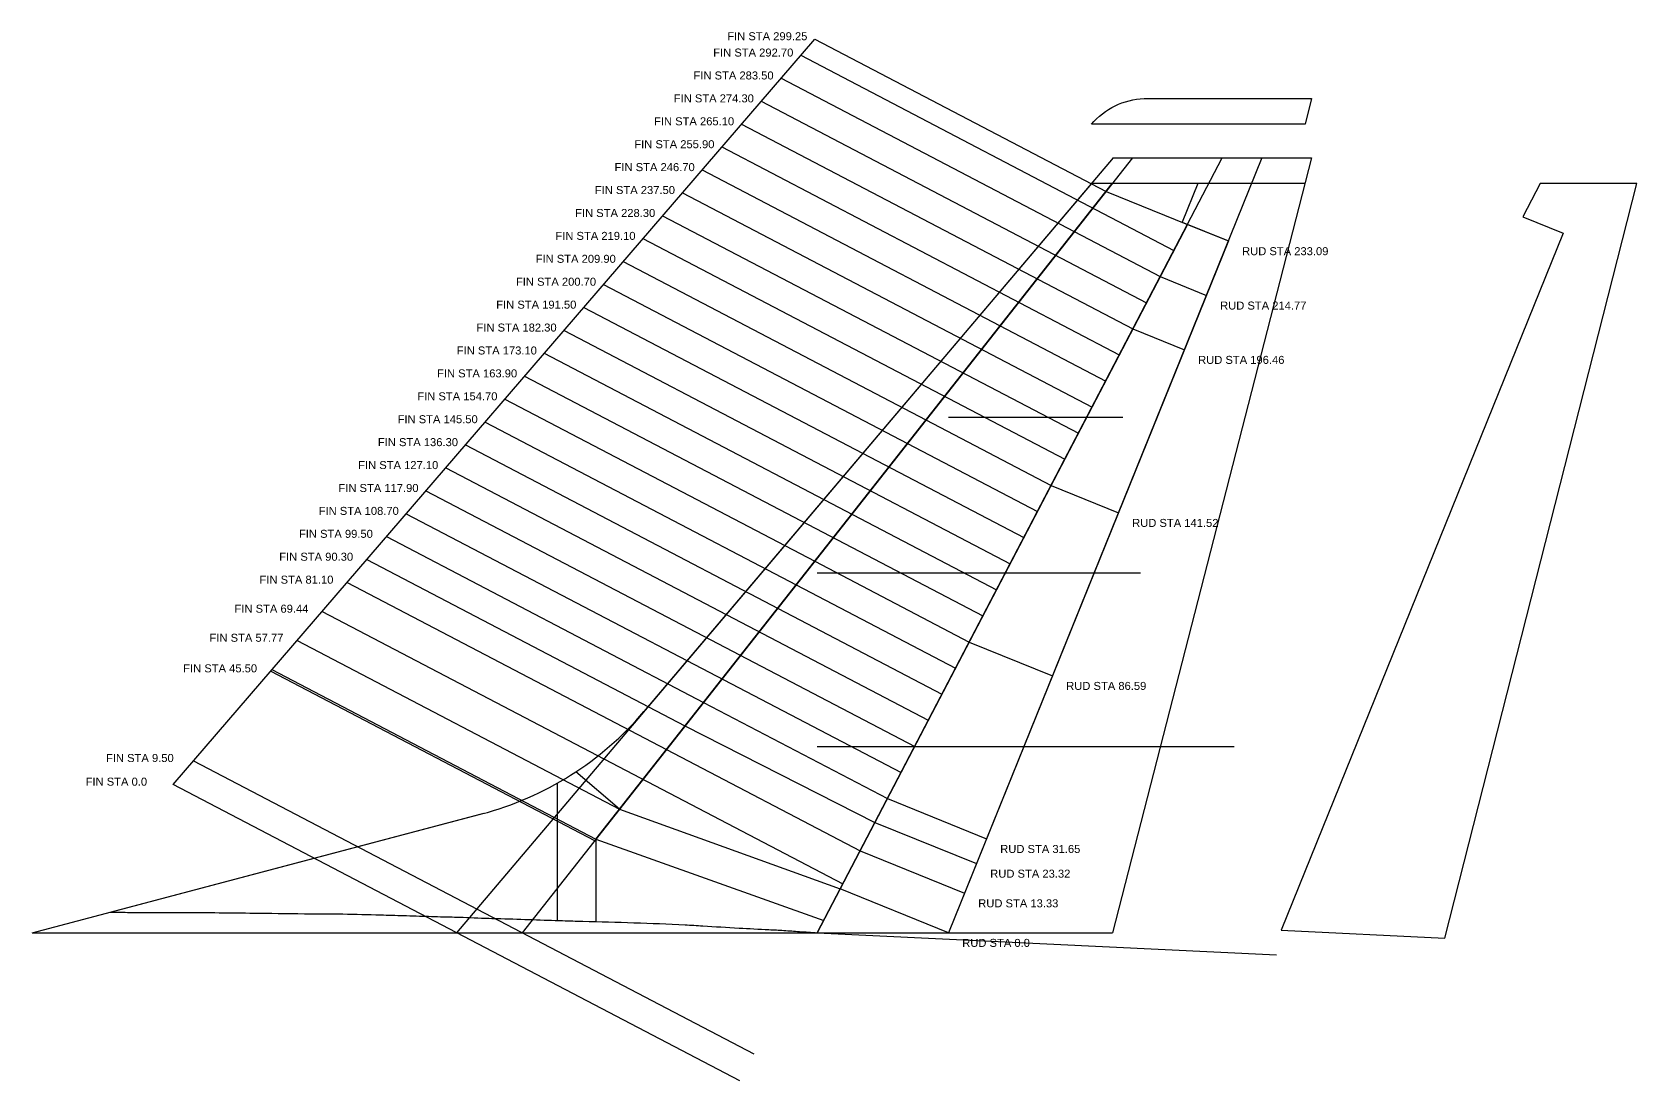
# Model space of a CAD drawing. Header units: millimetres. Extents: x 4754 to 10367, y 367 to 2510.
# Drawn here: x 9865 to 10367, y 367 to 695 of the extents above; entities that cross this region are included whole.
import ezdxf

# ---------------------------------------------------------------- set-up
doc = ezdxf.new("R2010")
doc.units = ezdxf.units.MM
doc.layers.get('Defpoints').update_dxf_attribs({"color": 2})
for name, color, linetype in [('图层1', 130, 'Continuous'), ('图层3', 1, 'Continuous'), ('标注', 3, 'Continuous')]:
    doc.layers.add(name, color=color, linetype=linetype)
doc.styles.get("Standard").update_dxf_attribs({"font": 'arial.ttf'})

msp = doc.modelspace()

# ---------------------------------------------------------------- linework, layer by layer
at = {"layer": 'Defpoints'}
msp.add_lwpolyline([(10262.98948, 666.25313), (10196.26221, 666.25313, -0.214491063), (10212.70829, 674.25313), (10265.04567, 674.25313)], format="xyb", close=True, dxfattribs=at)
msp.add_lwpolyline([(10336.47344, 647.73484), (10331.02536, 637.31651), (10343.62637, 632.21624), (10255.49948, 414.48484), (10306.69047, 412.02608), (10366.70015, 647.73484)], close=True, dxfattribs=at)
at = {"layer": '图层1'}
for p, q in [((10041.39564, 442.9841), (10202.74195, 647.73484)), ((10196.26221, 647.73484), (10056.42961, 482.82474)), ((10202.74195, 647.73484), (10196.26221, 647.73484)), ((10229.54206, 647.73484), (10202.74195, 647.73484)), ((10229.54206, 647.73484), (10224.63438, 635.63277)), ((10226.28386, 634.96387), (10110.59605, 413.73484)), ((10224.63438, 635.63277), (10239.04806, 629.79883)), ((10239.04761, 629.79773), (10151.59605, 413.73484)), ((10048.76647, 452.33778), (10035.08845, 463.93581)), ((10029.31077, 460.41184), (10029.31077, 417.53826)), ((9889.59448, 420.16659), (10005.68069, 450.80988)), ((10041.39564, 442.9841), (10041.39564, 417.19974)), ((10110.59605, 413.73484), (10151.59605, 413.73484))]:
    msp.add_line(p, q, dxfattribs=at)
msp.add_arc((9980.15791, 547.49798), 100, 284.7870811, 319.704312, dxfattribs=at)
msp.add_open_spline([(9889.59448, 420.16659), (9891.39487, 420.1391), (9893.19526, 420.11162), (9894.99565, 420.08414), (9896.58902, 420.05982), (9900.65748, 419.99772), (9907.00338, 420.02932), (9919.0876, 420.02859), (9934.14307, 419.88575), (9950.24234, 419.61984), (9962.95018, 419.61187), (9972.5775, 419.33287), (9980.229, 419.10603), (9986.45938, 418.94205), (9992.28794, 418.71392), (9999.85336, 418.59864), (10006.13869, 418.25932), (10013.79519, 418.0896), (10021.47038, 417.81115), (10030.01275, 417.50366), (10045.8701, 417.07939), (10060.48598, 416.701), (10076.74156, 415.75561), (10085.47398, 415.20715), (10093.91084, 414.77178), (10100.21378, 414.45666), (10105.25046, 414.06498), (10108.7408, 413.84942), (10110.59605, 413.73484)], degree=3, knots=[-4.051262188, -4.051262188, -4.051262188, -4.051262188, 0, 0, 0, 3.585445137, 9.154912496, 14.277814025, 30.775060772, 43.030299956, 50.505878937, 59.365998967, 64.698998023, 67.729611333, 73.389111238, 77.822721515, 84.752217993, 87.548463445, 95.053557017, 102.032490822, 106.781045624, 130.745767784, 134.921582212, 143.417316426, 150.432182584, 153.929945956, 157.615858499, 161.798108799, 161.798108799, 161.798108799, 161.798108799], dxfattribs=at)
at = {"layer": '图层3'}
for p, q in [((9909.30761, 460.03445), (10109.80063, 692.88663)), ((10109.80063, 692.88663), (10200.81654, 645.29147)), ((10105.41223, 687.78995), (10222.02076, 626.81158)), ((10099.24836, 680.63125), (10217.75751, 618.65899)), ((10093.0845, 673.47256), (10213.49426, 610.50641)), ((10086.92064, 666.31386), (10209.23101, 602.35382)), ((10080.75678, 659.15516), (10204.96776, 594.20123)), ((10203.04567, 655.73484), (9997.84605, 413.73484)), ((10209.04605, 655.73484), (10018.34684, 413.73484)), ((10074.59292, 651.99647), (10200.70451, 586.04864)), ((10110.59605, 413.73484), (10237.14567, 655.73484)), ((10249.54567, 655.73484), (10151.59605, 413.73484)), ((10202.84605, 655.73484), (10265.04567, 655.73484)), ((10265.04567, 655.73484), (10202.84605, 413.73484)), ((10262.98948, 647.73484), (10196.26221, 647.73484)), ((10068.42905, 644.83777), (10196.44125, 577.89605)), ((10200.81654, 645.29147), (10226.28386, 634.96387)), ((10062.26519, 637.67907), (10192.178, 569.74347)), ((10056.10133, 630.52037), (10187.91475, 561.59088)), ((10049.93747, 623.36168), (10144.54849, 573.88652)), ((10043.77361, 616.20298), (10179.38825, 545.2857)), ((10037.60974, 609.04428), (10175.125, 537.13312)), ((10031.44588, 601.88559), (10170.86175, 528.98053)), ((10025.28202, 594.72689), (10166.59849, 520.82794)), ((10019.11816, 587.56819), (10162.33524, 512.67535)), ((10012.9543, 580.40949), (10109.78636, 529.77288)), ((10006.79043, 573.2508), (10153.80874, 496.37018)), ((10144.54849, 573.88652), (10183.64924, 553.43396)), ((10000.62657, 566.0921), (10149.54549, 488.21759)), ((9994.46271, 558.9334), (10145.28224, 480.065)), ((9988.29885, 551.77471), (10141.01899, 471.91241)), ((9982.13498, 544.61601), (10136.75573, 463.75983)), ((9975.97112, 537.45731), (10075.02423, 485.65925)), ((9969.80726, 530.29862), (10069.23054, 478.30697)), ((10109.78636, 529.77288), (10158.07405, 504.5267)), ((9963.6434, 523.13992), (10063.43685, 470.9547)), ((9955.83137, 514.06705), (10118.56277, 428.96954)), ((9948.01265, 504.9864), (10048.74481, 452.3103)), ((9939.79193, 495.43887), (10041.01779, 442.5046)), ((9940.19392, 495.90574), (10041.39564, 442.9841)), ((10075.02423, 485.65925), (10132.49421, 455.61054)), ((10069.23054, 478.30697), (10128.61579, 448.19387)), ((9915.67247, 467.42658), (10090.78676, 375.85366)), ((10063.43685, 470.9547), (10123.96598, 439.30206)), ((10086.38449, 367.43523), (9909.30761, 460.03445)), ((10048.74481, 452.3103), (10117.7581, 427.43077)), ((9865.22905, 413.73484), (10006.50466, 451.02739)), ((10041.39564, 442.9841), (10112.59885, 417.56478)), ((9865.22905, 413.73484), (10202.84605, 413.73484)), ((9865.22905, 413.73484), (9997.84605, 413.73484)), ((9997.84605, 413.73484), (10110.59605, 413.73484)), ((10110.59605, 413.73484), (10254.10674, 406.84185))]:
    msp.add_line(p, q, dxfattribs=at)
at = {"layer": '标注'}
for p, q in [((10226.28386, 634.96387), (10239.04761, 629.79773)), ((10217.75414, 618.65254), (10232.17425, 612.816)), ((10209.22908, 602.35012), (10225.30463, 595.84353)), ((10151.59605, 574.73484), (10206.02742, 574.73484)), ((10183.64924, 553.43396), (10204.69204, 544.91687)), ((10110.59605, 526.09084), (10211.54465, 526.09084)), ((10158.07405, 504.5267), (10184.08321, 493.99948)), ((10110.59605, 471.91484), (10240.82446, 471.91484)), ((10132.49421, 455.61054), (10163.47062, 443.07282)), ((10128.61579, 448.19387), (10160.34534, 435.35132)), ((10123.96449, 439.29921), (10156.59725, 426.09109)), ((10151.59605, 413.73484), (10117.7581, 427.43077))]:
    msp.add_line(p, q, dxfattribs=at)

# ---------------------------------------------------------------- texts
at = {"layer": '图层3', "char_height": 2.5, "attachment_point": 1}
for s, insert in [('FIN STA 299.25', (10082.45241, 695.00449)), ('FIN STA 292.70', (10078.06401, 689.90781)), ('FIN STA 283.50', (10071.90015, 682.74912)), ('FIN STA 274.30', (10065.73629, 675.59042)), ('FIN STA 265.10', (10059.57242, 668.43172)), ('FIN STA 255.90', (10053.40856, 661.27302)), ('FIN STA 246.70', (10047.2447, 654.11433)), ('FIN STA 237.50', (10041.08084, 646.95563)), ('FIN STA 228.30', (10034.91698, 639.79693)), ('FIN STA 219.10', (10028.75311, 632.63824)), ('FIN STA 209.90', (10022.58925, 625.47954)), ('FIN STA 200.70', (10016.42539, 618.32084)), ('FIN STA 191.50', (10010.26153, 611.16215)), ('FIN STA 182.30', (10004.09767, 604.00345)), ('FIN STA 173.10', (9997.9338, 596.84475)), ('FIN STA 163.90', (9991.76994, 589.68605)), ('FIN STA 154.70', (9985.60608, 582.52736)), ('FIN STA 145.50', (9979.44222, 575.36866)), ('FIN STA 136.30', (9973.27835, 568.20996)), ('FIN STA 127.10', (9967.11449, 561.05127)), ('FIN STA 117.90', (9960.95063, 553.89257)), ('FIN STA 108.70', (9954.78677, 546.73387)), ('FIN STA 99.50', (9948.62291, 539.57517)), ('FIN STA 90.30', (9942.45904, 532.41648)), ('FIN STA 81.10', (9936.29518, 525.25778)), ('FIN STA 69.44', (9928.48316, 516.18491)), ('FIN STA 57.77', (9920.66443, 507.10426)), ('FIN STA 45.50', (9912.44372, 497.55674)), ('FIN STA 9.50', (9888.32426, 469.54444)), ('FIN STA 0.0', (9881.9594, 462.15231))]:
    msp.add_mtext_dynamic_manual_height_columns(s, width=29.6529758, gutter_width=12.5, heights=[0], dxfattribs=dict(at, insert=insert))
at = {"layer": '标注', "char_height": 2.5, "attachment_point": 1}
for s, width, insert in [('RUD STA 233.09', 38.7460477, (10243.3274, 627.8575)), ('RUD STA 214.77', 41.2631445, (10236.45404, 610.87576)), ('RUD STA 196.46', 45.1112553, (10229.58443, 593.9033)), ('RUD STA 141.52', 42.3589963, (10208.97184, 542.97664)), ('RUD STA 86.59', 30.7581019, (10188.363, 492.05925)), ('RUD STA 31.65', 29.1645594, (10167.75041, 441.13259)), ('RUD STA 23.32', 31.334666, (10164.62513, 433.41109)), ('RUD STA 13.33', 28.184159, (10160.87704, 424.15086)), ('RUD STA 0.0', 21.7153021, (10155.87584, 411.79461))]:
    msp.add_mtext_dynamic_manual_height_columns(s, width=width, gutter_width=12.5, heights=[0], dxfattribs=dict(at, insert=insert))

doc.saveas('drawing.dxf')
